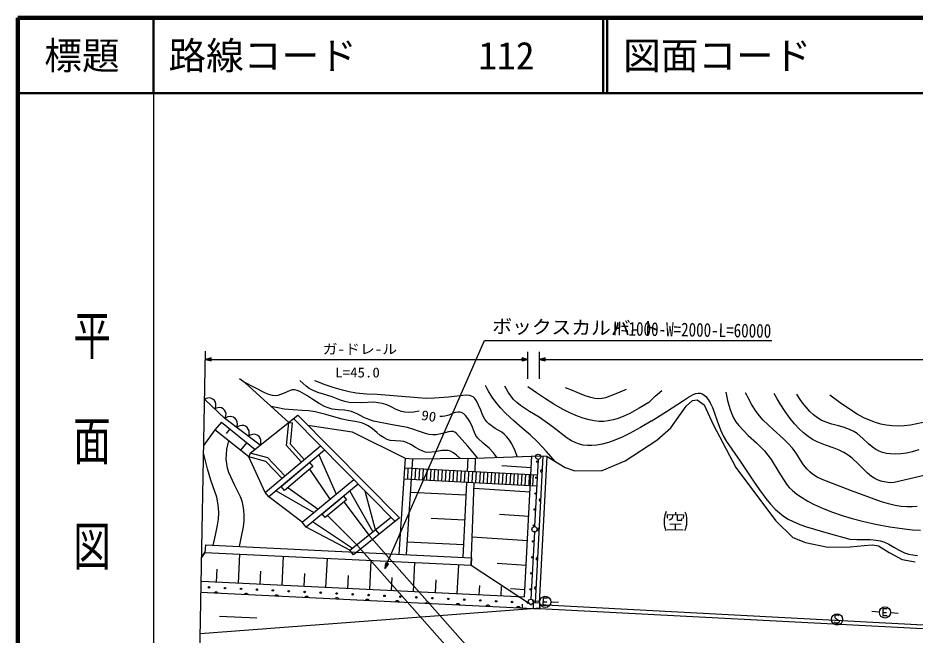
# Model space of a CAD drawing. Units: millimetres, scale not verified. Extents: x 40000 to 680000, y 20000 to 380000.
# Drawn here: x 40000 to 159165, y 298084 to 380000 of the extents above; entities that cross this region are included whole.
import ezdxf
from ezdxf.enums import TextEntityAlignment as Align

# ---------------------------------------------------------------- set-up
doc = ezdxf.new("R2010")
doc.units = ezdxf.units.MM
doc.header["$LTSCALE"] = 1000
for name, color, linetype, lineweight in [('M-BGD', 7, 'Continuous', 25), ('M-TTL', 2, 'Continuous', 140), ('M-TTL-BAND', 7, 'Continuous', 25), ('M-TTL-LINE', 7, 'Continuous', 50)]:
    doc.layers.add(name, color=color, linetype=linetype, lineweight=lineweight)
doc.layers.add('M-TTL-TXT', color=7, linetype='Continuous')
doc.styles.add('@ＭＳ ゴシック', font='')
doc.styles.add('ＭＳ ゴシック', font='')
doc.styles.get('@ＭＳ ゴシック').set_extended_font_data('@MS Gothic')
doc.styles.get('ＭＳ ゴシック').set_extended_font_data('MS Gothic')

# ---------------------------------------------------------------- blocks, each defined once
blk = doc.blocks.new('BUHIN4')
at = {"color": 7, "linetype": 'Continuous', "lineweight": 25}
blk.add_lwpolyline([(472, 255), (465, 316), (435, 370), (380, 428), (286, 497), (192, 533), (92, 535), (4, 497), (-49, 430), (-79, 382), (-99, 304), (-81, 240), (111, -192), (108, -273), (77, -366), (18, -435), (-45, -477), (-127, -501), (-241, -460), (-381, -358), (-435, -305), (-473, -236), (-488, -155), (-480, -55)], dxfattribs=at)
blk.add_circle((0, 0), 746, dxfattribs=at)
blk = doc.blocks.new('BUHIN5')
at = {"color": 7, "linetype": 'Continuous', "lineweight": 25}
blk.add_circle((0, 0), 348, dxfattribs=at)
blk = doc.blocks.new('BUHIN11')
at = {"color": 7, "linetype": 'Continuous', "lineweight": 25}
blk.add_lwpolyline([(-197, 153), (-146, 187), (-93, 207), (-21, 221), (40, 211), (98, 189), (159, 141), (194, 91), (219, 34), (224, -40), (218, -97), (197, -153)], dxfattribs=at)
blk = doc.blocks.new('BUHIN12')
at = {"color": 7, "linetype": 'Continuous', "lineweight": 25}
blk.add_lwpolyline([(-154, -197), (-187, -146), (-207, -92), (-221, -21), (-211, 41), (-188, 98), (-140, 159), (-90, 195), (-33, 219), (40, 224), (97, 218), (154, 197)], dxfattribs=at)
blk = doc.blocks.new('BUHIN13')
at = {"color": 7, "linetype": 'Continuous', "lineweight": 25}
blk.add_lwpolyline([(300, -934), (492, -795), (639, -624), (786, -376), (832, -135), (831, 107), (738, 397), (598, 594), (419, 763), (155, 880), (-61, 928), (-300, 934)], dxfattribs=at)
blk = doc.blocks.new('BUHIN14')
at = {"color": 7, "linetype": 'Continuous', "lineweight": 25}
blk.add_lwpolyline([(185, -905), (379, -795), (533, -650), (697, -433), (765, -212), (789, 15), (732, 295), (621, 494), (471, 671), (236, 807), (38, 875), (-185, 905)], dxfattribs=at)
blk = doc.blocks.new('BUHIN21')
at = {"color": 7, "linetype": 'Continuous', "lineweight": 25}
for p, q in [((-827, 137), (393, -748)), ((692, 953), (507, 698)), ((-1511, -293), (189, -1527)), ((-220, -303), (-665, -916))]:
    blk.add_line(p, q, dxfattribs=at)
for points in [[(-274, 1728), (-496, 1602), (-698, 1452), (-875, 1284), (-1087, 1030), (-1312, 721), (-1461, 477), (-1582, 221), (-1677, -25), (-1746, -299)], [(-625, 926), (-343, 1315), (1356, 81), (1070, -313)], [(179, 936), (25, 723), (-111, 600), (-278, 536), (-465, 560), (-650, 611)], [(1728, 274), (1691, 5), (1599, -197), (1488, -440), (1316, -715), (1092, -1024), (908, -1252), (715, -1428), (521, -1593), (257, -1753)], [(684, 560), (345, 92), (303, 21), (308, -48), (350, -106), (677, -344), (768, -372), (835, -319), (909, -215)]]:
    blk.add_lwpolyline(points, dxfattribs=at)
blk = doc.blocks.new('BUHIN35')
at = {"color": 7, "linetype": 'Continuous', "lineweight": 25}
blk.add_line((-237, 172), (164, -119), dxfattribs=at)
blk.add_lwpolyline([(523, 223), (50, 566), (-488, -174), (-14, -518)], dxfattribs=at)
blk.add_circle((0, 0), 746, dxfattribs=at)
blk = doc.blocks.new('BUHIN23')
at = {"color": 7, "linetype": 'Continuous', "lineweight": 25}
for points in [[(0, 0), (506, -585), (721, -278)], [(126, -88), (651, -297), (500, -512)], [(187, -132), (612, -304), (493, -472)], [(250, -176), (572, -311), (486, -433)], [(311, -219), (533, -317), (479, -394)]]:
    blk.add_lwpolyline(points, close=True, dxfattribs=at)
for points in [[(63, -44), (690, -290), (507, -551), (64, -45)], [(483, -340), (374, -263), (494, -324), (472, -355), (374, -263)]]:
    blk.add_lwpolyline(points, dxfattribs=at)
blk = doc.blocks.new('BUHIN37')
at = {"color": 7, "linetype": 'Continuous', "lineweight": 25}
for points in [[(0, 0), (-506, 585), (-721, 278)], [(-126, 88), (-651, 297), (-500, 512)], [(-187, 132), (-612, 304), (-493, 472)], [(-250, 176), (-572, 311), (-486, 433)], [(-311, 219), (-533, 317), (-479, 394)]]:
    blk.add_lwpolyline(points, close=True, dxfattribs=at)
for points in [[(-63, 44), (-690, 290), (-507, 551), (-64, 45)], [(-483, 340), (-374, 263), (-494, 324), (-472, 355), (-374, 263)]]:
    blk.add_lwpolyline(points, dxfattribs=at)

msp = doc.modelspace()

# ---------------------------------------------------------------- linework, layer by layer
at = {"layer": 'M-BGD'}
for p, q in [((88738, 306906), (101954, 337181)), ((101954, 337181), (140159, 337181)), ((63133, 242712), (64928, 335755)), ((107705, 335677), (107705, 332094)), ((109266, 332094), (109266, 335677)), ((64907, 334677), (107705, 334677)), ((109266, 334677), (193156, 334677)), ((70245, 331510), (69430, 332097)), ((75963, 326311), (70245, 331510)), ((67491, 326832), (64805, 329371)), ((128740, 328472), (129613, 329213)), ((129613, 329213), (130231, 329321)), ((130231, 329321), (131173, 328651)), ((126715, 325605), (128740, 328472)), ((131173, 328651), (132361, 326018)), ((72187, 323281), (67491, 326832)), ((70849, 322208), (77174, 327283)), ((90091, 313173), (76598, 326820)), ((90668, 313635), (77174, 327283)), ((66163, 325333), (64687, 323291)), ((67055, 326353), (66163, 325333)), ((70649, 321744), (66163, 325333)), ((67055, 326353), (71490, 322723)), ((68164, 325446), (67656, 324825)), ((75689, 323258), (75963, 326311)), ((75963, 326311), (76461, 326266)), ((76206, 323427), (76461, 326266)), ((78487, 325956), (84405, 325048)), ((124876, 323975), (126715, 325605)), ((132361, 326018), (135355, 320323)), ((84405, 325048), (91454, 321553)), ((70382, 323630), (69554, 322620)), ((72817, 317024), (80177, 323200)), ((77630, 321063), (75689, 323258)), ((78005, 321395), (76206, 323427)), ((120647, 321211), (124876, 323975)), ((70849, 322208), (70649, 321744)), ((73178, 321587), (70849, 322208)), ((80731, 322640), (73322, 316422)), ((79964, 321996), (82278, 316806)), ((109500, 321826), (100744, 321536)), ((107305, 303140), (108276, 321890)), ((108768, 302397), (109774, 321812)), ((109287, 302370), (110294, 321785)), ((110294, 321785), (109500, 321826)), ((110294, 321785), (112690, 320310)), ((72817, 317024), (70649, 321744)), ((72915, 321140), (70649, 321744)), ((75090, 318886), (72915, 321140)), ((75449, 319233), (73178, 321587)), ((74961, 317798), (78743, 320972)), ((78743, 320972), (79173, 320459)), ((91454, 321553), (90616, 308821)), ((91454, 321553), (92452, 321487)), ((91614, 308755), (92452, 321487)), ((92452, 321487), (99745, 321585)), ((99745, 321585), (99659, 319846)), ((99745, 321585), (100744, 321536)), ((100744, 321536), (100675, 319793)), ((109080, 321398), (108629, 312472)), ((117584, 319942), (120647, 321211)), ((79173, 320459), (75391, 317285)), ((78735, 320092), (81450, 316124)), ((91370, 320276), (108979, 319362)), ((91775, 318753), (91853, 320251)), ((92783, 318701), (92860, 320199)), ((93286, 318675), (93364, 320173)), ((93790, 318649), (93868, 320147)), ((94294, 318623), (94372, 320121)), ((94798, 318597), (94875, 320095)), ((95301, 318570), (95379, 320068)), ((95805, 318544), (95883, 320042)), ((96309, 318518), (96386, 320016)), ((96812, 318492), (96890, 319990)), ((97316, 318466), (97394, 319964)), ((97820, 318440), (97898, 319938)), ((98324, 318413), (98401, 319911)), ((98827, 318387), (98905, 319885)), ((99331, 318361), (99409, 319859)), ((99835, 318335), (99913, 319833)), ((100338, 318309), (100416, 319807)), ((100842, 318283), (100920, 319781)), ((101346, 318257), (101424, 319755)), ((101850, 318230), (101927, 319728)), ((102353, 318204), (102431, 319702)), ((102857, 318178), (102935, 319676)), ((103361, 318152), (103439, 319650)), ((103864, 318126), (103942, 319624)), ((108194, 320291), (104296, 320548)), ((104368, 318100), (104446, 319598)), ((104872, 318074), (104950, 319572)), ((105376, 318047), (105453, 319545)), ((105879, 318021), (105957, 319519)), ((106383, 317995), (106461, 319493)), ((106887, 317969), (106965, 319467)), ((107390, 317943), (107468, 319441)), ((107894, 317917), (107972, 319415)), ((108398, 317891), (108476, 319388)), ((112690, 320310), (113981, 319882)), ((113981, 319882), (117584, 319942)), ((135355, 320323), (140638, 313288)), ((77732, 313059), (84604, 318723)), ((108902, 317864), (91272, 318780)), ((99585, 318348), (99093, 308397)), ((100182, 307342), (100616, 318294)), ((73322, 316422), (72817, 317024)), ((74290, 317235), (79302, 314353)), ((75391, 317285), (74961, 317798)), ((75861, 317680), (79858, 314811)), ((85196, 318124), (78267, 312411)), ((84072, 317197), (87158, 311794)), ((87491, 312060), (86143, 317166)), ((99501, 316639), (92157, 317003)), ((108026, 317051), (100586, 317542)), ((77732, 313059), (73322, 316422)), ((80393, 314164), (82932, 316257)), ((83661, 316036), (80796, 313674)), ((83258, 316525), (83661, 316036)), ((83316, 315745), (86589, 311338)), ((80796, 313674), (80393, 314164)), ((81136, 313954), (85000, 310066)), ((84081, 309330), (89556, 313714)), ((90668, 313635), (84553, 308740)), ((99337, 313342), (94899, 313562)), ((107858, 313811), (103971, 314068)), ((78267, 312411), (77732, 313059)), ((84081, 309330), (78267, 312411)), ((79148, 313138), (84454, 309629)), ((140638, 313288), (142940, 311047)), ((86589, 311338), (126460, 266378)), ((87491, 312060), (87963, 311470)), ((107690, 310572), (100329, 311057)), ((108594, 311773), (108142, 302847)), ((142940, 311047), (144595, 310365)), ((64893, 310041), (64845, 309042)), ((64893, 310041), (100230, 308341)), ((85000, 310066), (124464, 265564)), ((99174, 310045), (91723, 310414)), ((144595, 310365), (147567, 309738)), ((150552, 309772), (152422, 309961)), ((152422, 309961), (153508, 310078)), ((153508, 310078), (154308, 309908)), ((154308, 309908), (155738, 309053)), ((64845, 309042), (64400, 308397)), ((64400, 308397), (64845, 309042)), ((64845, 309042), (100182, 307342)), ((64845, 309042), (100182, 307342)), ((69277, 304978), (69463, 308820)), ((84553, 308740), (84081, 309330)), ((147567, 309738), (150552, 309772)), ((155738, 309053), (157467, 308099)), ((75094, 304697), (75280, 308540)), ((80912, 304416), (81098, 308260)), ((86729, 304135), (86915, 307980)), ((92546, 303854), (92732, 307700)), ((100230, 308341), (100182, 307342)), ((107522, 307332), (103646, 307588)), ((157467, 308099), (159182, 307817)), ((66369, 305119), (66451, 306824)), ((72186, 304838), (72268, 306544)), ((78003, 304556), (78086, 306263)), ((98364, 303572), (98549, 307421)), ((100182, 307342), (108204, 302085)), ((64382, 305215), (107305, 303140)), ((83820, 304275), (83903, 305983)), ((89638, 303994), (89720, 305703)), ((95455, 303713), (95537, 305422)), ((101272, 303432), (101332, 304663)), ((104181, 303291), (104240, 304522)), ((107354, 304092), (105424, 304220)), ((108471, 301582), (64310, 303716)), ((64205, 298291), (109409, 301695)), ((107017, 301652), (107043, 302198)), ((109292, 302517), (108293, 302561)), ((108471, 301582), (108493, 302392)), ((109266, 301561), (108471, 301582)), ((108493, 302392), (109287, 302370)), ((109287, 302370), (109266, 301561)), ((222741, 295609), (109266, 301561)), ((222769, 296129), (109293, 302080)), ((110791, 302473), (111791, 302457)), ((71727, 300330), (66761, 300549)), ((154419, 301135), (153421, 301193)), ((155917, 301057), (156916, 301010))]:
    msp.add_line(p, q, dxfattribs=at)
for points in [[(101087, 321546), (99747, 323170), (98272, 324859), (98049, 325001), (97811, 325082), (97519, 325102), (97202, 325060), (96390, 324828), (95568, 324655), (95107, 324652), (94644, 324709), (93994, 324870), (93341, 325096), (92565, 325391), (91766, 325631), (89481, 326035), (87240, 326493), (86589, 326703), (85955, 326971), (85128, 327391), (84286, 327750), (83849, 327867), (83385, 327928), (82541, 327975), (81718, 328082), (81206, 328228), (80702, 328435), (79993, 328815), (79282, 329267), (78380, 329873), (77442, 330429), (77097, 330560), (76743, 330631), (76445, 330628), (76152, 330563), (75344, 330193), (74521, 329883), (74166, 329857), (73808, 329892), (73342, 330012), (72867, 330198), (71406, 330953), (70037, 331660)], [(93279, 327783), (92541, 327683), (91813, 327646), (91376, 327681), (90949, 327776), (90255, 328040), (89560, 328370), (88996, 328623), (88408, 328820), (87851, 328928), (87272, 328978), (85618, 328927), (83992, 328936), (83408, 329066), (82833, 329256), (81731, 329692), (80593, 330076), (79839, 330302), (79110, 330582), (78690, 330813), (78291, 331103), (77868, 331473), (77451, 331876)], [(106360, 321707), (105994, 322613), (105582, 323473), (105292, 323949), (104959, 324382), (104631, 324710), (104261, 324996), (103400, 325524), (102567, 326110), (102281, 326398), (102034, 326735), (101728, 327315), (101468, 327939), (101196, 328605), (100891, 329195), (100692, 329465), (100453, 329685), (100230, 329813), (99974, 329889), (99550, 329915), (99084, 329880), (97190, 329663), (95332, 329511), (94229, 329504), (93124, 329556), (90419, 329807), (87703, 329998), (86313, 330070), (84936, 330201), (84018, 330355), (83110, 330569), (81887, 330935), (80665, 331364), (80061, 331590), (79457, 331820)], [(111368, 321124), (110211, 322443), (109013, 323718), (108029, 324650), (106996, 325545), (105871, 326512), (104783, 327529), (104103, 328242), (103470, 328994), (102981, 329663), (102542, 330364), (102318, 330773), (102097, 331196)], [(124108, 326475), (122684, 325622), (121222, 324817), (120272, 324359), (119283, 323950), (118449, 323663), (117593, 323433), (116905, 323305), (116222, 323239), (115649, 323240), (115093, 323301), (114583, 323419), (114092, 323596), (113523, 323874), (112963, 324215), (111129, 325624), (109222, 327012), (107950, 327766), (106737, 328554), (106267, 328934), (105832, 329363), (105460, 329829), (105124, 330347), (104902, 330732), (104687, 331124)], [(123788, 328964), (122529, 328196), (121262, 327494), (120490, 327129), (119711, 326826), (119064, 326635), (118402, 326502), (117808, 326443), (117209, 326444), (116545, 326511), (115879, 326641), (115088, 326863), (114306, 327145), (113315, 327577), (112352, 328062), (111190, 328725), (110068, 329434), (108900, 330225), (107739, 331040)], [(120804, 330679), (119433, 330094), (118032, 329561), (117594, 329478), (117143, 329455), (116632, 329498), (116111, 329602), (115356, 329837), (114603, 330135), (113665, 330538), (112738, 330902)], [(123788, 328964), (124631, 329776), (125513, 330550)], [(124108, 326475), (126152, 327743), (128407, 329216), (129050, 329645), (129699, 330008), (130041, 330137), (130373, 330199), (130622, 330190), (130868, 330118), (131125, 329963), (131364, 329747), (131688, 329343), (131966, 328902), (132258, 328300), (132495, 327675), (132871, 326498), (133308, 325327), (133690, 324545), (134129, 323784), (135952, 321158), (137723, 318502), (138504, 317343), (139345, 316204), (139957, 315465), (140612, 314770), (141143, 314286), (141708, 313852), (142318, 313473), (142968, 313140), (143841, 312774), (144755, 312457), (147641, 311597), (150489, 310812), (151434, 310760), (152399, 310768), (153206, 310764), (154007, 310699), (154516, 310601), (155018, 310442), (155690, 310132), (156356, 309757), (157058, 309356), (157781, 309014), (158310, 308840), (158855, 308724), (159474, 308658)], [(134019, 330315), (134252, 329213), (134540, 328144), (134765, 327524), (135043, 326936), (135372, 326399), (135753, 325894), (136355, 325227), (137012, 324590), (138095, 323599), (139144, 322557), (139627, 321984), (140068, 321368), (141058, 319723), (142090, 318127), (142458, 317680), (142877, 317267), (143448, 316797), (144070, 316365), (144904, 315871), (145785, 315420), (146979, 314878), (148184, 314396), (149495, 313941), (150822, 313543), (152352, 313152), (153920, 312814), (155816, 312470), (157778, 312177), (158846, 312061), (159900, 312005)], [(159445, 315146), (158776, 315090), (158088, 315093), (157308, 315158), (156542, 315283), (155619, 315506), (154703, 315789), (150741, 317226), (146819, 318713), (146172, 319044), (145554, 319430), (145168, 319734), (144816, 320089), (144364, 320665), (143954, 321285), (143440, 322100), (142874, 322883), (142302, 323529), (141679, 324141), (140311, 325357), (138995, 326607), (138502, 327174), (138056, 327778), (137501, 328664), (136994, 329589), (136826, 329911), (136655, 330242)], [(160530, 319327), (156397, 318314), (155862, 318308), (155311, 318364), (154786, 318477), (154277, 318647), (153815, 318865), (153385, 319135), (152860, 319559), (152362, 320040), (151606, 320812), (150800, 321550), (150272, 321947), (149706, 322296), (149069, 322615), (148403, 322881), (147266, 323276), (146153, 323727), (145548, 324056), (144973, 324439), (144366, 324919), (143788, 325453), (143169, 326116), (142597, 326816), (141909, 327774), (141265, 328774), (140855, 329449), (140447, 330138)], [(159664, 322683), (158788, 322418), (158031, 322248), (157254, 322136), (156589, 322096), (155921, 322117), (155360, 322190), (154820, 322322), (154379, 322485), (153957, 322705), (153454, 323064), (152970, 323485), (152239, 324177), (151467, 324824), (151015, 325113), (150536, 325347), (149776, 325621), (148988, 325839), (148098, 326078), (147234, 326372), (146712, 326617), (146218, 326916), (145696, 327308), (145209, 327750), (144683, 328319), (144201, 328927), (143814, 329485), (143455, 330055)], [(164881, 328373), (163480, 327648), (162049, 326974), (161149, 326613), (160227, 326308), (159408, 326100), (158561, 325946), (157734, 325857), (156904, 325828), (156116, 325859), (155337, 325950), (154610, 326093), (153891, 326298), (153114, 326587), (152359, 326933), (151465, 327418), (150590, 327961), (149202, 328929), (147861, 329933)], [(98712, 321571), (98243, 321979), (97757, 322324), (97454, 322473), (97128, 322566), (96728, 322598), (96301, 322570), (95402, 322423), (94500, 322338), (94141, 322374), (93785, 322473), (93279, 322704), (92786, 322997), (92198, 323362), (91593, 323665), (91246, 323776), (90877, 323830), (90167, 323844), (89458, 323919), (89043, 324054), (88636, 324251), (88127, 324583), (87653, 324964), (87095, 325441), (86513, 325860), (86088, 326077), (85636, 326240), (84796, 326436), (83916, 326579), (83081, 326735), (82270, 326947), (80887, 327355), (79501, 327702), (78640, 327828), (77766, 327896), (76557, 327963), (75357, 328090), (74503, 328238), (73653, 328410)], [(103674, 321625), (103158, 322273), (102595, 322884), (101804, 323543), (101072, 324232), (100841, 324591), (100659, 324987), (100385, 325699), (100032, 326440), (99769, 326851), (99462, 327218), (99209, 327440), (98930, 327604), (98699, 327677), (98450, 327692), (98092, 327622), (97722, 327486), (97225, 327280), (96711, 327131), (96384, 327100), (96047, 327097)], [(69408, 309823), (69710, 311148), (69947, 312461), (70032, 313243), (70056, 314013), (70020, 314634), (69923, 315253), (69764, 315840), (69542, 316425), (68752, 318029), (68011, 319669), (67840, 320247), (67728, 320837), (67675, 321446), (67682, 322056), (67768, 322779), (67914, 323493), (67957, 323678), (68000, 323863)], [(65921, 309991), (66251, 311336), (66519, 312674), (66625, 313487), (66670, 314295), (66649, 314959), (66569, 315618), (66397, 316386), (66164, 317149), (65635, 318633), (65162, 320140), (64901, 321208), (64668, 322280)], [(88769, 306976), (88885, 307640), (89177, 307512), (88770, 306978)], [(88975, 307447), (88921, 307325), (88957, 307454), (88992, 307439), (88921, 307325)]]:
    msp.add_lwpolyline(points, dxfattribs=at)
for points in [[(88738, 306906), (89210, 307518), (88867, 307668)], [(88800, 307047), (88899, 307603), (89140, 307498)], [(88830, 307115), (88914, 307566), (89103, 307483)], [(88861, 307186), (88928, 307529), (89066, 307469)], [(88891, 307255), (88943, 307492), (89029, 307454)]]:
    msp.add_lwpolyline(points, close=True, dxfattribs=at)
for centre in [(108987, 321102), (108877, 318983), (108767, 316865), (108657, 314746), (108547, 312628), (108438, 310510), (108328, 308391), (108218, 306273), (65381, 304415), (67500, 304313), (69619, 304211), (71738, 304108), (73857, 304006), (75976, 303904), (78094, 303801), (108108, 304154), (80213, 303699), (82332, 303596), (84451, 303494), (86570, 303392), (88689, 303289), (90808, 303187), (92926, 303084), (95045, 302982), (97164, 302880), (99283, 302777), (101402, 302675), (103521, 302572), (105639, 302470), (107758, 302368)]:
    msp.add_circle(centre, 99.5, dxfattribs=at)
at = {"layer": 'M-TTL'}
for p, q in [((40000, 380000), (40000, 20000)), ((680000, 380000), (40000, 380000))]:
    msp.add_line(p, q, dxfattribs=at)
at = {"layer": 'M-TTL-BAND'}
msp.add_line((58000, 370000), (58000, 20000), dxfattribs=at)
at = {"layer": 'M-TTL-LINE'}
for p, q in [((58000, 380000), (58000, 370000)), ((117750, 380000), (117750, 370000)), ((118250, 380000), (118250, 370000)), ((40000, 370000), (680000, 370000))]:
    msp.add_line(p, q, dxfattribs=at)

# ---------------------------------------------------------------- block references
at = {"layer": 'M-BGD', "rotation": 35.09133}
for name, p in [('BUHIN23', (64907, 334677)), ('BUHIN37', (107705, 334677)), ('BUHIN23', (109266, 334677)), ('BUHIN14', (65476, 328736)), ('BUHIN14', (66820, 327467)), ('BUHIN13', (68274, 326240)), ('BUHIN13', (69839, 325057)), ('BUHIN13', (71404, 323873)), ('BUHIN5', (109098, 321748)), ('BUHIN12', (109674, 319871)), ('BUHIN12', (109473, 315988)), ('BUHIN21', (127326, 313206)), ('BUHIN5', (108611, 312123)), ('BUHIN12', (109271, 312105)), ('BUHIN12', (109070, 308222)), ('BUHIN11', (66317, 303619)), ('BUHIN12', (108869, 304339)), ('BUHIN11', (70332, 303425)), ('BUHIN11', (74347, 303231)), ('BUHIN11', (78361, 303037)), ('BUHIN11', (82376, 302843)), ('BUHIN11', (86391, 302649)), ('BUHIN11', (90405, 302455)), ('BUHIN5', (108125, 302498)), ('BUHIN35', (110041, 302485)), ('BUHIN11', (94420, 302261)), ('BUHIN11', (98435, 302067)), ('BUHIN11', (102449, 301873)), ('BUHIN11', (106464, 301679)), ('BUHIN35', (155168, 301092)), ('BUHIN4', (148801, 300162))]:
    msp.add_blockref(name, p, dxfattribs=at)

# ---------------------------------------------------------------- texts
at = {"layer": 'M-BGD', "style": 'ＭＳ ゴシック'}
for s, height, rotation, width, p in [('ボックスカルバ-ト', 1833, 359.1, 1.05, (102985, 337623)), ('H=1000-W=2000-L=60000', 1833, 359.1, 0.8, (119090, 337318)), ('90', 1320, 350.9, 1.1, (93436, 326273))]:
    msp.add_text(s, height=height, rotation=rotation, dxfattribs=dict(at, width=width)).set_placement(p, align=Align.BOTTOM_LEFT)
at = {"layer": 'M-BGD', "style": 'ＭＳ ゴシック', "width": 1.1}
for s, p in [('ガ-ドレ-ル', (80474, 334991)), ('L=45.0', (82143, 331882))]:
    msp.add_text(s, height=1320, dxfattribs=at).set_placement(p, align=Align.BOTTOM_LEFT)
at = {"layer": 'M-TTL-BAND', "style": '@ＭＳ ゴシック', "width": 1.4}
msp.add_text('平  面  図', height=3666, rotation=270, dxfattribs=at).set_placement((49777, 306475), align=Align.MIDDLE_RIGHT)
at = {"layer": 'M-TTL-TXT', "style": 'ＭＳ ゴシック'}
msp.add_text('標題', height=3666, dxfattribs=at).set_placement((48500, 375000), align=Align.MIDDLE_CENTER)
for s, p in [('路線コード', (60000, 375000)), ('112', (101142, 375000)), ('図面コード', (120380, 375000))]:
    msp.add_text(s, height=3666, dxfattribs=at).set_placement(p, align=Align.MIDDLE_LEFT)

doc.saveas('drawing.dxf')
